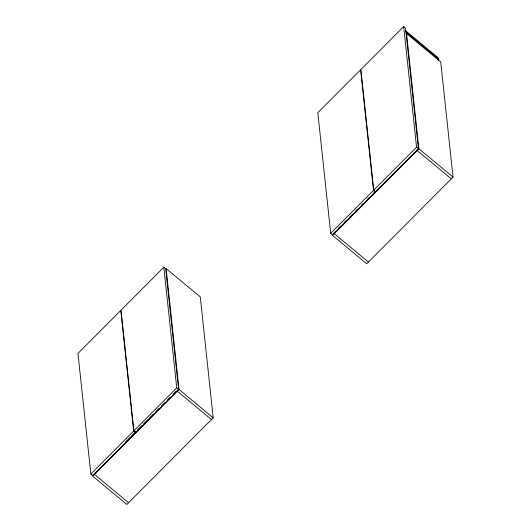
<?xml version="1.0" encoding="UTF-8"?>
<svg xmlns="http://www.w3.org/2000/svg" width="531" height="531" viewBox="0 0 531 531"><rect width="100%" height="100%" fill="white"/><g stroke="black" fill="none" stroke-linecap="round" stroke-linejoin="round"><path stroke-width="0.8" d="M163.827 267.239L121.015 310.204L133.905 430.82L135.77 432.367L178.582 389.402L165.692 268.786L163.827 267.239L176.717 387.856L178.582 389.402M403.673 26.55L360.861 69.515L373.751 190.131L375.609 191.671L418.421 148.713L405.531 28.097L403.673 26.55L416.563 147.167L418.421 148.713M90.854 474.024L133.666 431.059L120.776 310.443L77.964 353.407L90.854 474.024L92.719 475.57L135.531 432.606L133.666 431.059M133.905 430.82L176.717 387.856M330.7 233.335L373.512 190.37L360.622 69.753L317.81 112.718L330.7 233.335L332.559 234.875L375.371 191.917L373.512 190.37M373.751 190.131L416.563 147.167M125.834 441.726L130.507 437.04M131.675 435.865L136.341 431.179M137.509 430.01L142.182 425.318M143.35 424.15L148.016 419.463M149.184 418.289L153.273 414.193M155.61 411.85L159.108 408.332M161.444 405.989L164.949 402.478M167.285 400.135L170.199 397.201M173.119 394.274L176.04 391.347M335.326 231.496L334.158 232.664L334.271 233.7L368.421 262.029M338.247 228.562L340.577 226.219M344.081 222.708L346.418 220.365M349.922 216.847L352.252 214.504M355.757 210.993L357.509 209.234M361.591 205.132L363.343 203.373M367.432 199.271L369.184 197.519M373.266 193.417L374.435 192.242M179.04 389.475L92.699 476.128L126.849 504.45L213.19 417.804L200.273 296.895L166.123 268.573L179.04 389.475L213.19 417.804M418.886 148.786L332.545 235.432L366.695 263.761L453.036 177.108L440.73 61.961L406.58 33.639L418.886 148.786L453.036 177.108M405.505 30.665L438.387 57.939L438.672 60.614M405.611 31.701L438.5 58.974M417.16 150.519L451.31 178.841M211.464 419.536L177.314 391.208L177.208 390.172M128.575 502.718L94.425 474.395L94.312 473.353M437.876 58.463L438.055 60.103"/></g></svg>
